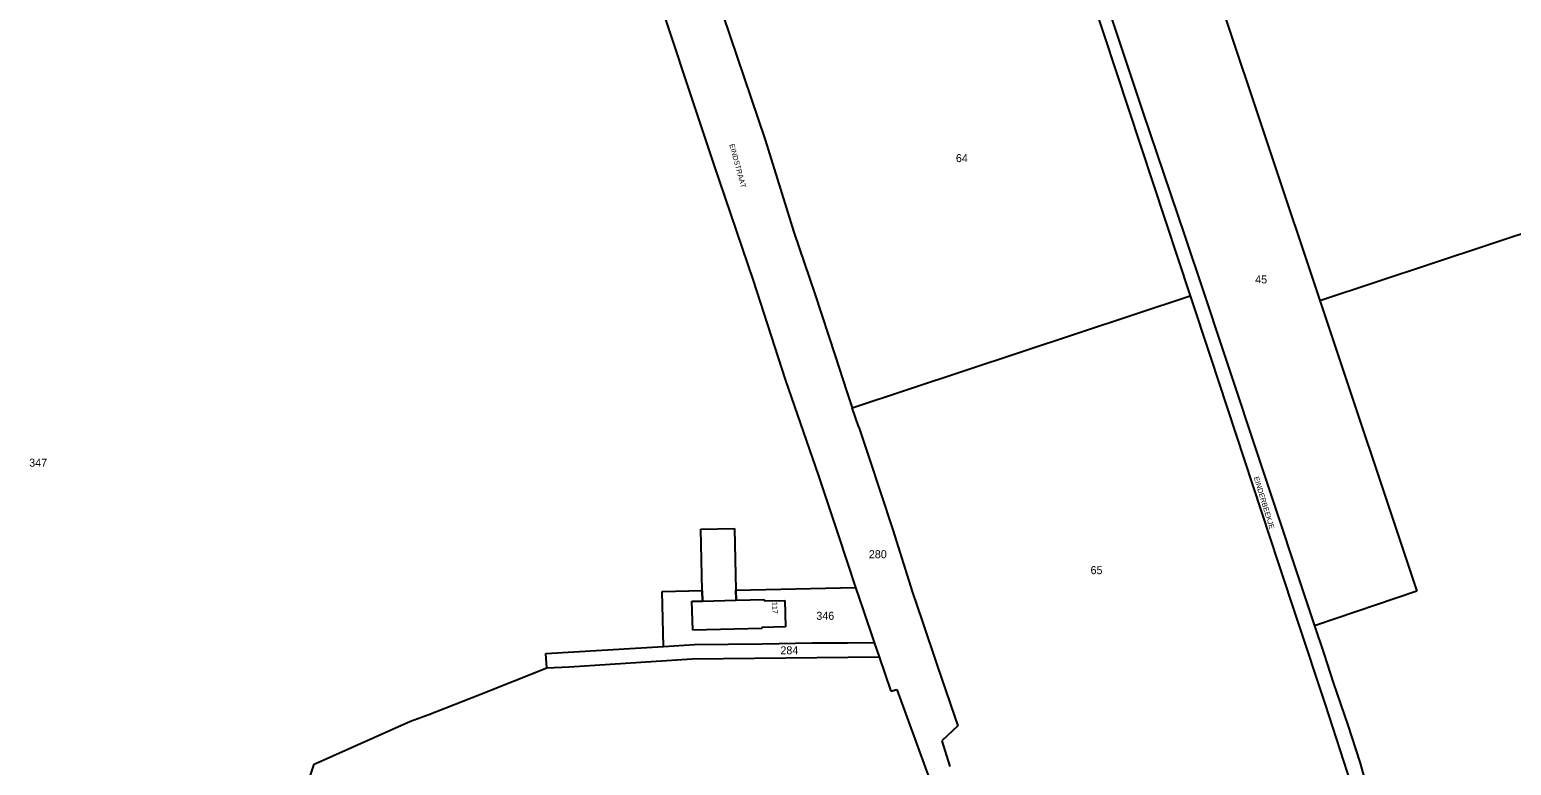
# Model space of a CAD drawing. Extents: x 191922 to 199923, y 328959 to 333350.
# Drawn here: x 196271.5 to 196771.4, y 332176.3 to 332424.5 of the extents above; entities that cross this region are included whole.
import ezdxf

# ---------------------------------------------------------------- set-up
doc = ezdxf.new("R2010")
doc.units = 0
for name, color, linetype in [('enkelbestemming', 7, 'Continuous'), ('Level 13', 7, 'Continuous'), ('Level 6', 7, 'Continuous'), ('maatvoering - maximum aantal wooneenheden', 7, 'Continuous'), ('Maatvoering_symbolen', 7, 'Continuous'), ('recreatiewoning', 7, 'Continuous')]:
    doc.layers.add(name, color=color, linetype=linetype)

msp = doc.modelspace()

# ---------------------------------------------------------------- linework, layer by layer
at = {"layer": 'Level 6'}
for p, q in [((196471.5, 332471.86), (196493.23, 332406.26)), ((196619.43, 332466.84), (196663.04, 332334.75)), ((196665.78, 332456.04), (196706.85, 332333.1)), ((196634.04, 332435.96), (196647.11, 332396.69)), ((196505.33, 332429.46), (196519.65, 332387.27)), ((196493.23, 332406.26), (196502.32, 332378.94)), ((196647.11, 332396.69), (196661.12, 332355.16)), ((196519.65, 332387.27), (196529.36, 332356.19)), ((196706.85, 332333.1), (196872.15, 332387.89)), ((196502.32, 332378.94), (196515.64, 332339.83)), ((196529.36, 332356.19), (196536.38, 332335.43)), ((196661.12, 332355.16), (196667.71, 332335.74)), ((196515.64, 332339.83), (196526.36, 332306.54)), ((196667.71, 332335.74), (196673.81, 332317.09)), ((196536.38, 332335.43), (196543.25, 332314.52)), ((196549, 332296.96), (196663.04, 332334.75)), ((196663.04, 332334.75), (196669.78, 332314.34)), ((196706.85, 332333.1), (196739.57, 332235.1)), ((196673.81, 332317.09), (196702.94, 332229.44)), ((196543.25, 332314.52), (196547.16, 332302.34)), ((196669.78, 332314.34), (196692.81, 332244.31)), ((196526.36, 332306.54), (196537.65, 332273.94)), ((196547.16, 332302.34), (196549, 332296.96)), ((196551.23, 332290.4), (196549, 332296.96)), ((196551.23, 332290.4), (196554.72, 332279.92)), ((196554.72, 332279.92), (196562.71, 332255.81)), ((196537.65, 332273.94), (196544.28, 332254.14)), ((196562.71, 332255.81), (196569.35, 332234.67)), ((196544.28, 332254.14), (196550.17, 332236.36)), ((196692.81, 332244.31), (196699.15, 332225.34)), ((196509.74, 332235.47), (196550.17, 332236.36)), ((196550.17, 332236.36), (196552.58, 332229.11)), ((196484.92, 332234.93), (196498.41, 332235.33)), ((196485.39, 332216.42), (196484.92, 332234.93)), ((196498.41, 332235.33), (196498.49, 332231.76)), ((196498.49, 332231.76), (196509.82, 332232.1)), ((196509.82, 332232.1), (196509.74, 332235.47)), ((196569.35, 332234.67), (196572.62, 332225.04)), ((196739.57, 332235.1), (196704.99, 332223.36)), ((196552.58, 332229.11), (196556.47, 332217.73)), ((196702.94, 332229.44), (196704.99, 332223.36)), ((196572.62, 332225.04), (196577.58, 332210.34)), ((196699.15, 332225.34), (196708.61, 332196.84)), ((196704.99, 332223.36), (196708.11, 332214.09)), ((196445.66, 332214.03), (196485.39, 332216.42)), ((196485.39, 332216.42), (196495.78, 332217.05)), ((196495.78, 332217.05), (196518.65, 332217.38)), ((196518.65, 332217.38), (196535.5, 332217.62)), ((196535.5, 332217.62), (196547.37, 332217.72)), ((196547.37, 332217.72), (196556.47, 332217.73)), ((196556.47, 332217.73), (196558.11, 332212.97)), ((196446.01, 332209.18), (196445.66, 332214.03)), ((196453.56, 332209.59), (196495.04, 332212.26)), ((196495.04, 332212.26), (196558.11, 332212.97)), ((196558.11, 332212.97), (196562.09, 332201.31)), ((196708.11, 332214.09), (196711.35, 332204.3)), ((196423.35, 332200.26), (196446.01, 332209.18)), ((196446.01, 332209.18), (196453.56, 332209.59)), ((196577.58, 332210.34), (196583.53, 332192.95)), ((196562.09, 332201.31), (196564.12, 332201.97)), ((196564.12, 332201.97), (196579.35, 332159.95)), ((196711.35, 332204.3), (196716.22, 332189.85)), ((196406.14, 332193.52), (196423.35, 332200.26)), ((196708.61, 332196.84), (196717.27, 332170.05)), ((196367.49, 332176.72), (196400.02, 332191.25)), ((196400.02, 332191.25), (196406.14, 332193.52)), ((196583.53, 332192.95), (196584.6, 332189.68)), ((196584.6, 332189.68), (196579.29, 332184.66)), ((196716.22, 332189.85), (196720.27, 332177.46)), ((196579.29, 332184.66), (196581.95, 332175.96)), ((196281.52, 331921.8), (196367.49, 332176.72)), ((196720.27, 332177.46), (196723.76, 332165.07))]:
    msp.add_line(p, q, dxfattribs=at)
at = {"layer": 'recreatiewoning'}
for p, q in [((196497.94, 332255.98), (196509.28, 332256.22)), ((196498.41, 332235.33), (196497.94, 332255.98)), ((196509.28, 332256.22), (196509.74, 332235.47)), ((196494.95, 332231.68), (196498.49, 332231.76)), ((196495.19, 332221.92), (196494.95, 332231.68)), ((196498.49, 332231.76), (196498.41, 332235.33)), ((196509.74, 332235.47), (196509.82, 332232.1)), ((196509.82, 332232.1), (196519.28, 332232.29)), ((196519.28, 332232.29), (196519.29, 332231.84)), ((196519.29, 332231.84), (196526.29, 332231.94)), ((196526.29, 332231.94), (196526.51, 332223.11)), ((196518.57, 332222.49), (196495.19, 332221.92)), ((196526.51, 332223.11), (196518.57, 332222.87)), ((196518.57, 332222.87), (196518.57, 332222.49))]:
    msp.add_line(p, q, dxfattribs=at)

# ---------------------------------------------------------------- texts
at = {"layer": 'enkelbestemming'}
for s, p in [('64', (196584, 332379.8)), ('45', (196684.98, 332338.9)), ('347', (196271.32, 332277.07)), ('280', (196554.64, 332246.21)), ('65', (196629.44, 332240.82)), ('346', (196536.91, 332225.43))]:
    msp.add_text(s, height=2.7, dxfattribs=at).set_placement(p)
msp.add_text('284', height=2.7, rotation=0.2294, dxfattribs=at).set_placement((196524.79, 332213.78))
at = {"layer": 'Level 13'}
msp.add_text('EINDERBEEKJE', height=1.75, rotation=287.0563, dxfattribs=at).set_placement((196684.49, 332273.43))
at = {"layer": 'maatvoering - maximum aantal wooneenheden'}
msp.add_text('117', height=1.75, rotation=271.4335, dxfattribs=at).set_placement((196522, 332231.47))
at = {"layer": 'Maatvoering_symbolen'}
msp.add_text('EINDSTRAAT', height=1.75, rotation=285.3155, dxfattribs=at).set_placement((196507.52, 332385.72))

doc.saveas('drawing.dxf')
